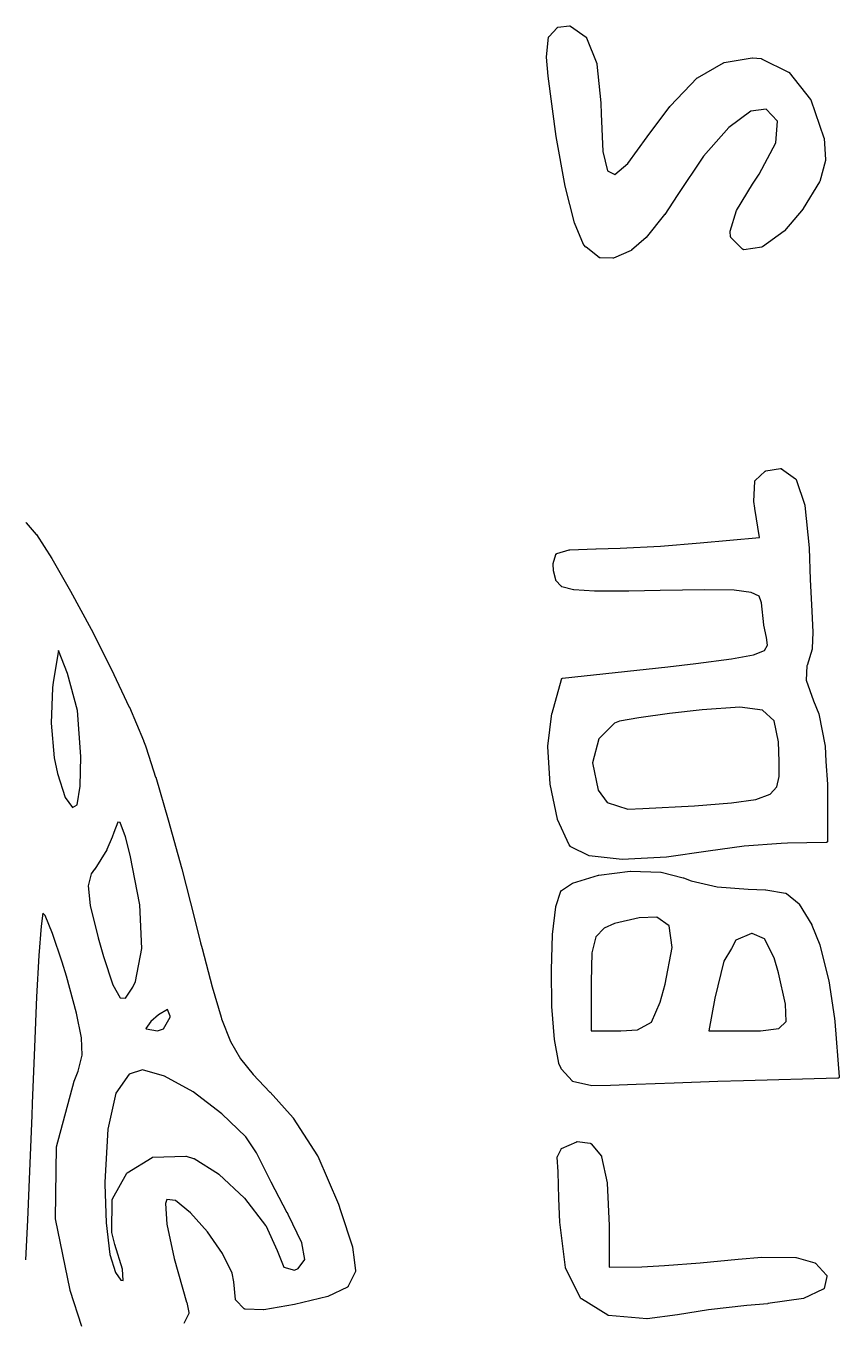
# Model space of a CAD drawing. Extents: x 39 to 154, y -159 to -90.
# Drawn here: x 150.402 to 153.43, y -156.126 to -151.302 of the extents above; entities that cross this region are included whole.
import ezdxf

# ---------------------------------------------------------------- set-up
doc = ezdxf.new("R2010")
doc.units = 0
doc.header["$MEASUREMENT"] = 0
doc.layers.add('BLACK', color=7, linetype='CONTINUOUS')

msp = doc.modelspace()

# ---------------------------------------------------------------- linework, layer by layer
at = {"layer": 'BLACK', "linetype": 'CONTINUOUS'}
for p, q in [((152.341, -151.417), (152.348, -151.344)), ((152.348, -151.344), (152.349, -151.343)), ((152.349, -151.342), (152.35, -151.341)), ((152.349, -151.343), (152.349, -151.342)), ((152.349, -151.342), (152.349, -151.342)), ((152.349, -151.342), (152.349, -151.342)), ((152.349, -151.342), (152.349, -151.342)), ((152.35, -151.341), (152.38, -151.309)), ((152.38, -151.309), (152.38, -151.308)), ((152.38, -151.308), (152.381, -151.308)), ((152.381, -151.308), (152.381, -151.308)), ((152.381, -151.308), (152.381, -151.308)), ((152.381, -151.308), (152.382, -151.308)), ((152.382, -151.308), (152.383, -151.307)), ((152.383, -151.307), (152.426, -151.302)), ((152.383, -151.307), (152.383, -151.307)), ((152.383, -151.307), (152.383, -151.307)), ((152.426, -151.302), (152.426, -151.302)), ((152.426, -151.302), (152.427, -151.302)), ((152.427, -151.302), (152.427, -151.302)), ((152.427, -151.302), (152.428, -151.302)), ((152.428, -151.302), (152.428, -151.302)), ((152.428, -151.302), (152.428, -151.302)), ((152.428, -151.302), (152.429, -151.303)), ((152.429, -151.303), (152.43, -151.303)), ((152.43, -151.303), (152.43, -151.303)), ((152.43, -151.303), (152.43, -151.303)), ((152.43, -151.303), (152.488, -151.344)), ((152.488, -151.344), (152.488, -151.344)), ((152.488, -151.344), (152.488, -151.345)), ((152.488, -151.345), (152.489, -151.345)), ((152.489, -151.345), (152.489, -151.345)), ((152.489, -151.345), (152.489, -151.346)), ((152.489, -151.346), (152.489, -151.346)), ((152.489, -151.346), (152.528, -151.442)), ((152.341, -151.418), (152.341, -151.417)), ((152.347, -151.489), (152.341, -151.418)), ((152.341, -151.418), (152.341, -151.418)), ((152.903, -151.496), (153, -151.439)), ((153, -151.439), (153, -151.439)), ((153, -151.439), (153, -151.439)), ((153, -151.439), (153.001, -151.439)), ((153.001, -151.439), (153.002, -151.438)), ((153.002, -151.438), (153.107, -151.421)), ((153.002, -151.438), (153.002, -151.438)), ((153.002, -151.438), (153.002, -151.438)), ((153.107, -151.421), (153.107, -151.421)), ((153.107, -151.421), (153.108, -151.421)), ((153.108, -151.421), (153.14, -151.424)), ((153.14, -151.424), (153.14, -151.424)), ((153.14, -151.424), (153.14, -151.424)), ((153.14, -151.424), (153.141, -151.424)), ((153.141, -151.424), (153.141, -151.425)), ((153.141, -151.425), (153.141, -151.425)), ((153.141, -151.425), (153.141, -151.425)), ((153.141, -151.425), (153.242, -151.474)), ((152.377, -151.714), (152.347, -151.489)), ((152.347, -151.489), (152.347, -151.489)), ((152.347, -151.489), (152.347, -151.489)), ((152.528, -151.442), (152.528, -151.443)), ((152.528, -151.443), (152.528, -151.444)), ((152.528, -151.444), (152.543, -151.589)), ((153.242, -151.474), (153.242, -151.474)), ((153.242, -151.474), (153.243, -151.474)), ((153.243, -151.474), (153.243, -151.474)), ((153.243, -151.474), (153.244, -151.475)), ((153.244, -151.475), (153.244, -151.475)), ((153.244, -151.475), (153.244, -151.475)), ((153.244, -151.475), (153.324, -151.576)), ((152.801, -151.601), (152.902, -151.496)), ((152.902, -151.496), (152.902, -151.496)), ((152.902, -151.496), (152.903, -151.496)), ((153.324, -151.576), (153.324, -151.577)), ((153.324, -151.577), (153.325, -151.578)), ((153.325, -151.578), (153.373, -151.719)), ((152.543, -151.589), (152.543, -151.589)), ((152.543, -151.589), (152.543, -151.59)), ((152.543, -151.59), (152.544, -151.63)), ((152.544, -151.63), (152.551, -151.77)), ((152.716, -151.715), (152.8, -151.602)), ((152.8, -151.602), (152.801, -151.602)), ((152.801, -151.602), (152.801, -151.601)), ((153.102, -151.62), (153.02, -151.68)), ((153.158, -151.612), (153.102, -151.62)), ((153.201, -151.657), (153.158, -151.612)), ((153.02, -151.68), (152.925, -151.787)), ((153.194, -151.738), (153.201, -151.657)), ((152.41, -151.899), (152.377, -151.714)), ((152.377, -151.714), (152.377, -151.714)), ((152.377, -151.714), (152.377, -151.714)), ((152.643, -151.814), (152.716, -151.715)), ((153.373, -151.719), (153.373, -151.72)), ((153.373, -151.72), (153.374, -151.72)), ((153.374, -151.72), (153.38, -151.801)), ((152.551, -151.77), (152.568, -151.842)), ((153.133, -151.854), (153.194, -151.738)), ((152.595, -151.855), (152.643, -151.814)), ((152.925, -151.787), (152.827, -151.934)), ((153.38, -151.803), (153.358, -151.882)), ((153.38, -151.801), (153.38, -151.801)), ((153.38, -151.801), (153.38, -151.801)), ((153.38, -151.801), (153.38, -151.802)), ((153.38, -151.802), (153.38, -151.803)), ((153.38, -151.803), (153.38, -151.803)), ((153.38, -151.803), (153.38, -151.803)), ((152.568, -151.842), (152.595, -151.855)), ((153.108, -151.891), (153.133, -151.854)), ((152.445, -152.036), (152.41, -151.899)), ((152.41, -151.899), (152.41, -151.899)), ((152.41, -151.899), (152.41, -151.899)), ((153.048, -151.989), (153.108, -151.892)), ((153.108, -151.892), (153.108, -151.891)), ((153.108, -151.892), (153.108, -151.892)), ((153.357, -151.883), (153.296, -151.982)), ((153.358, -151.882), (153.357, -151.883)), ((153.357, -151.883), (153.357, -151.883)), ((152.827, -151.934), (152.781, -152.004)), ((152.78, -152.005), (152.712, -152.09)), ((152.781, -152.004), (152.78, -152.005)), ((152.78, -152.005), (152.78, -152.005)), ((153.024, -152.066), (153.048, -151.99)), ((153.048, -151.99), (153.048, -151.989)), ((153.048, -151.99), (153.048, -151.99)), ((153.296, -151.983), (153.227, -152.065)), ((153.296, -151.982), (153.296, -151.983)), ((153.296, -151.983), (153.296, -151.983)), ((152.479, -152.116), (152.445, -152.036)), ((152.445, -152.036), (152.445, -152.036)), ((152.445, -152.036), (152.445, -152.036)), ((153.024, -152.067), (153.024, -152.066)), ((153.024, -152.066), (153.024, -152.066)), ((153.024, -152.066), (153.024, -152.066)), ((153.024, -152.068), (153.024, -152.067)), ((153.024, -152.067), (153.024, -152.067)), ((153.026, -152.088), (153.024, -152.068)), ((153.024, -152.068), (153.024, -152.068)), ((153.226, -152.066), (153.145, -152.125)), ((153.227, -152.065), (153.226, -152.066)), ((153.226, -152.066), (153.226, -152.066)), ((152.48, -152.116), (152.479, -152.116)), ((152.48, -152.117), (152.48, -152.116)), ((152.712, -152.09), (152.657, -152.137)), ((152.712, -152.09), (152.712, -152.09)), ((152.712, -152.09), (152.712, -152.09)), ((153.027, -152.089), (153.026, -152.088)), ((153.027, -152.09), (153.027, -152.089)), ((153.027, -152.089), (153.027, -152.089)), ((153.028, -152.091), (153.027, -152.09)), ((153.027, -152.09), (153.027, -152.09)), ((153.027, -152.09), (153.027, -152.09)), ((153.071, -152.134), (153.028, -152.091)), ((152.487, -152.126), (152.48, -152.117)), ((152.488, -152.126), (152.487, -152.126)), ((152.537, -152.165), (152.488, -152.126)), ((152.488, -152.126), (152.488, -152.126)), ((152.656, -152.138), (152.59, -152.167)), ((152.657, -152.138), (152.656, -152.138)), ((152.657, -152.137), (152.657, -152.138)), ((153.072, -152.134), (153.071, -152.134)), ((153.072, -152.135), (153.072, -152.134)), ((153.073, -152.135), (153.072, -152.135)), ((153.072, -152.135), (153.072, -152.135)), ((153.074, -152.135), (153.073, -152.135)), ((153.073, -152.135), (153.073, -152.135)), ((153.074, -152.136), (153.074, -152.135)), ((153.075, -152.136), (153.074, -152.136)), ((153.074, -152.136), (153.074, -152.136)), ((153.143, -152.126), (153.075, -152.136)), ((153.075, -152.136), (153.075, -152.136)), ((153.144, -152.125), (153.143, -152.125)), ((153.143, -152.125), (153.143, -152.126)), ((153.145, -152.125), (153.144, -152.125)), ((153.144, -152.125), (153.144, -152.125)), ((153.145, -152.125), (153.145, -152.125)), ((153.145, -152.125), (153.145, -152.125)), ((152.537, -152.166), (152.537, -152.165)), ((152.538, -152.166), (152.537, -152.166)), ((152.539, -152.166), (152.538, -152.166)), ((152.538, -152.166), (152.538, -152.166)), ((152.538, -152.166), (152.538, -152.166)), ((152.54, -152.166), (152.539, -152.166)), ((152.588, -152.167), (152.54, -152.166)), ((152.589, -152.167), (152.588, -152.167)), ((152.588, -152.167), (152.588, -152.167)), ((152.59, -152.167), (152.589, -152.167)), ((152.589, -152.167), (152.589, -152.167)), ((152.59, -152.167), (152.59, -152.167)), ((152.59, -152.167), (152.59, -152.167)), ((153.117, -152.995), (153.155, -152.96)), ((153.155, -152.96), (153.155, -152.96)), ((153.155, -152.96), (153.156, -152.96)), ((153.156, -152.96), (153.156, -152.959)), ((153.156, -152.959), (153.157, -152.959)), ((153.156, -152.96), (153.156, -152.96)), ((153.157, -152.959), (153.212, -152.951)), ((153.157, -152.959), (153.157, -152.959)), ((153.212, -152.951), (153.212, -152.951)), ((153.212, -152.951), (153.213, -152.951)), ((153.213, -152.951), (153.214, -152.951)), ((153.213, -152.951), (153.213, -152.951)), ((153.214, -152.951), (153.214, -152.951)), ((153.214, -152.951), (153.214, -152.951)), ((153.214, -152.951), (153.215, -152.951)), ((153.215, -152.951), (153.216, -152.952)), ((153.216, -152.952), (153.216, -152.952)), ((153.216, -152.952), (153.216, -152.952)), ((153.216, -152.952), (153.268, -152.989)), ((153.112, -153.072), (153.116, -152.999)), ((153.116, -152.997), (153.117, -152.996)), ((153.116, -152.998), (153.116, -152.997)), ((153.116, -152.997), (153.116, -152.997)), ((153.116, -152.997), (153.116, -152.997)), ((153.116, -152.999), (153.116, -152.998)), ((153.116, -152.998), (153.116, -152.998)), ((153.116, -152.998), (153.116, -152.998)), ((153.117, -152.996), (153.117, -152.995)), ((153.117, -152.995), (153.117, -152.995)), ((153.117, -152.995), (153.117, -152.995)), ((153.268, -152.989), (153.269, -152.99)), ((153.269, -152.99), (153.269, -152.99)), ((153.269, -152.99), (153.269, -152.99)), ((153.269, -152.99), (153.269, -152.991)), ((153.269, -152.991), (153.27, -152.991)), ((153.27, -152.991), (153.27, -152.992)), ((153.27, -152.992), (153.303, -153.087)), ((153.112, -153.073), (153.112, -153.072)), ((153.116, -153.099), (153.112, -153.073)), ((153.112, -153.073), (153.112, -153.073)), ((153.116, -153.1), (153.116, -153.099)), ((153.116, -153.099), (153.116, -153.099)), ((153.134, -153.208), (153.116, -153.1)), ((153.303, -153.087), (153.303, -153.088)), ((153.303, -153.088), (153.303, -153.089)), ((153.303, -153.089), (153.318, -153.246)), ((150.402, -153.152), (150.403, -153.152)), ((150.403, -153.152), (150.403, -153.152)), ((150.403, -153.152), (150.403, -153.153)), ((150.403, -153.153), (150.404, -153.153)), ((150.404, -153.153), (150.441, -153.196)), ((150.441, -153.196), (150.441, -153.197)), ((150.441, -153.197), (150.442, -153.197)), ((150.442, -153.197), (150.499, -153.286)), ((152.913, -153.228), (153.134, -153.208)), ((152.365, -153.304), (152.376, -153.271)), ((152.376, -153.27), (152.377, -153.269)), ((152.376, -153.271), (152.376, -153.27)), ((152.377, -153.269), (152.378, -153.268)), ((152.377, -153.269), (152.377, -153.269)), ((152.377, -153.269), (152.377, -153.269)), ((152.377, -153.269), (152.377, -153.269)), ((152.378, -153.268), (152.378, -153.268)), ((152.378, -153.268), (152.378, -153.268)), ((152.378, -153.268), (152.379, -153.268)), ((152.379, -153.267), (152.425, -153.253)), ((152.379, -153.268), (152.379, -153.267)), ((152.425, -153.253), (152.426, -153.253)), ((152.426, -153.253), (152.427, -153.253)), ((152.427, -153.253), (152.524, -153.25)), ((152.524, -153.25), (152.525, -153.25)), ((152.525, -153.25), (152.615, -153.248)), ((152.525, -153.25), (152.525, -153.25)), ((152.615, -153.248), (152.765, -153.24)), ((152.765, -153.24), (152.913, -153.228)), ((153.318, -153.246), (153.318, -153.246)), ((153.318, -153.246), (153.318, -153.247)), ((153.318, -153.247), (153.322, -153.364)), ((150.499, -153.286), (150.499, -153.286)), ((150.499, -153.286), (150.499, -153.286)), ((150.499, -153.286), (150.569, -153.407)), ((152.365, -153.305), (152.365, -153.304)), ((152.365, -153.304), (152.365, -153.304)), ((152.365, -153.304), (152.365, -153.304)), ((152.365, -153.306), (152.365, -153.305)), ((152.367, -153.332), (152.365, -153.306)), ((152.365, -153.306), (152.365, -153.306)), ((152.365, -153.306), (152.365, -153.306)), ((152.375, -153.365), (152.367, -153.332)), ((152.367, -153.332), (152.367, -153.332)), ((152.367, -153.332), (152.367, -153.332)), ((152.375, -153.366), (152.375, -153.365)), ((152.375, -153.367), (152.375, -153.366)), ((152.375, -153.366), (152.375, -153.366)), ((152.376, -153.367), (152.375, -153.367)), ((152.376, -153.368), (152.376, -153.367)), ((152.376, -153.367), (152.376, -153.367)), ((152.395, -153.389), (152.376, -153.368)), ((153.322, -153.364), (153.322, -153.364)), ((153.322, -153.364), (153.328, -153.482)), ((150.569, -153.407), (150.569, -153.407)), ((150.569, -153.407), (150.569, -153.408)), ((150.569, -153.408), (150.645, -153.549)), ((152.396, -153.389), (152.395, -153.389)), ((152.396, -153.39), (152.396, -153.389)), ((152.397, -153.39), (152.396, -153.39)), ((152.396, -153.39), (152.396, -153.39)), ((152.398, -153.391), (152.397, -153.39)), ((152.397, -153.39), (152.397, -153.39)), ((152.441, -153.403), (152.398, -153.391)), ((152.442, -153.403), (152.441, -153.403)), ((152.441, -153.403), (152.441, -153.403)), ((152.52, -153.407), (152.442, -153.403)), ((152.521, -153.408), (152.52, -153.407)), ((152.52, -153.407), (152.52, -153.407)), ((152.647, -153.407), (152.521, -153.408)), ((152.764, -153.405), (152.647, -153.407)), ((152.647, -153.407), (152.647, -153.407)), ((152.647, -153.407), (152.647, -153.407)), ((152.93, -153.403), (152.764, -153.405)), ((152.764, -153.405), (152.764, -153.405)), ((153.04, -153.404), (152.93, -153.403)), ((153.103, -153.412), (153.04, -153.404)), ((153.132, -153.426), (153.103, -153.412)), ((153.14, -153.447), (153.132, -153.426)), ((153.141, -153.451), (153.14, -153.447)), ((153.15, -153.533), (153.141, -153.451)), ((153.141, -153.451), (153.141, -153.451)), ((153.141, -153.451), (153.141, -153.451)), ((153.328, -153.482), (153.332, -153.56)), ((150.645, -153.549), (150.645, -153.549)), ((150.645, -153.549), (150.645, -153.549)), ((150.645, -153.549), (150.72, -153.697)), ((153.15, -153.534), (153.15, -153.533)), ((153.16, -153.58), (153.15, -153.534)), ((153.15, -153.534), (153.15, -153.534)), ((153.332, -153.56), (153.33, -153.621)), ((153.332, -153.56), (153.332, -153.56)), ((153.332, -153.56), (153.332, -153.56)), ((153.152, -153.628), (153.164, -153.609)), ((153.164, -153.609), (153.16, -153.58)), ((150.524, -153.629), (150.504, -153.747)), ((150.557, -153.714), (150.524, -153.629)), ((152.897, -153.677), (153.03, -153.66)), ((153.03, -153.66), (153.111, -153.645)), ((153.111, -153.645), (153.152, -153.628)), ((153.33, -153.623), (153.311, -153.684)), ((153.33, -153.621), (153.33, -153.622)), ((153.33, -153.622), (153.33, -153.623)), ((150.72, -153.697), (150.72, -153.697)), ((150.72, -153.697), (150.72, -153.697)), ((150.72, -153.697), (150.787, -153.84)), ((152.4, -153.732), (152.792, -153.689)), ((152.792, -153.689), (152.897, -153.677)), ((153.31, -153.686), (153.308, -153.739)), ((153.311, -153.685), (153.31, -153.686)), ((153.311, -153.684), (153.311, -153.684)), ((153.311, -153.684), (153.311, -153.685)), ((150.504, -153.747), (150.501, -153.768)), ((150.595, -153.852), (150.557, -153.714)), ((152.362, -153.862), (152.396, -153.736)), ((152.396, -153.735), (152.396, -153.734)), ((152.396, -153.734), (152.397, -153.734)), ((152.396, -153.736), (152.396, -153.735)), ((152.396, -153.735), (152.396, -153.735)), ((152.396, -153.736), (152.396, -153.736)), ((152.397, -153.734), (152.398, -153.733)), ((152.397, -153.734), (152.397, -153.734)), ((152.397, -153.734), (152.397, -153.734)), ((152.398, -153.733), (152.398, -153.733)), ((152.398, -153.733), (152.398, -153.733)), ((152.398, -153.733), (152.399, -153.733)), ((152.399, -153.733), (152.399, -153.732)), ((152.399, -153.732), (152.4, -153.732)), ((152.4, -153.732), (152.4, -153.732)), ((153.308, -153.739), (153.335, -153.816)), ((150.501, -153.768), (150.496, -153.899)), ((150.607, -154.023), (150.595, -153.852)), ((150.787, -153.84), (150.787, -153.84)), ((150.787, -153.84), (150.788, -153.84)), ((150.788, -153.84), (150.84, -153.964)), ((152.92, -153.849), (152.799, -153.863)), ((153.06, -153.84), (152.92, -153.849)), ((153.145, -153.851), (153.06, -153.84)), ((153.188, -153.891), (153.145, -153.851)), ((153.335, -153.816), (153.354, -153.864)), ((150.496, -153.899), (150.508, -154.028)), ((152.346, -153.985), (152.361, -153.863)), ((152.361, -153.863), (152.362, -153.863)), ((152.362, -153.863), (152.362, -153.862)), ((152.594, -153.899), (152.535, -153.957)), ((152.613, -153.892), (152.594, -153.899)), ((152.685, -153.879), (152.613, -153.892)), ((152.799, -153.863), (152.685, -153.879)), ((153.205, -153.969), (153.188, -153.891)), ((153.354, -153.864), (153.354, -153.864)), ((153.354, -153.864), (153.354, -153.865)), ((153.354, -153.865), (153.378, -153.985)), ((150.84, -153.964), (150.84, -153.964)), ((150.84, -153.964), (150.84, -153.965)), ((150.84, -153.965), (150.848, -153.984)), ((150.848, -153.984), (150.848, -153.984)), ((150.848, -153.984), (150.848, -153.984)), ((150.848, -153.984), (150.86, -154.022)), ((152.346, -153.986), (152.346, -153.985)), ((152.346, -153.985), (152.346, -153.985)), ((152.354, -154.126), (152.346, -153.986)), ((152.535, -153.957), (152.512, -154.047)), ((153.207, -154.042), (153.205, -153.969)), ((153.378, -153.985), (153.378, -153.985)), ((153.378, -153.985), (153.378, -153.985)), ((153.378, -153.985), (153.381, -154.042)), ((150.508, -154.028), (150.52, -154.087)), ((150.605, -154.134), (150.607, -154.023)), ((150.86, -154.022), (150.885, -154.1)), ((153.207, -154.098), (153.207, -154.042)), ((153.381, -154.042), (153.387, -154.127)), ((150.52, -154.087), (150.549, -154.176)), ((152.512, -154.047), (152.533, -154.149)), ((150.593, -154.204), (150.605, -154.134)), ((150.885, -154.1), (150.885, -154.1)), ((150.885, -154.1), (150.886, -154.1)), ((150.886, -154.1), (150.932, -154.259)), ((152.382, -154.257), (152.354, -154.126)), ((152.354, -154.126), (152.354, -154.126)), ((152.354, -154.126), (152.354, -154.126)), ((153.173, -154.164), (153.198, -154.137)), ((153.198, -154.137), (153.207, -154.098)), ((153.387, -154.127), (153.387, -154.127)), ((153.387, -154.127), (153.387, -154.127)), ((153.387, -154.127), (153.387, -154.339)), ((150.549, -154.176), (150.576, -154.213)), ((152.533, -154.149), (152.566, -154.195)), ((153.029, -154.196), (153.12, -154.183)), ((153.12, -154.183), (153.173, -154.164)), ((150.576, -154.213), (150.593, -154.204)), ((152.566, -154.195), (152.644, -154.22)), ((152.644, -154.22), (152.699, -154.217)), ((152.699, -154.217), (152.892, -154.207)), ((152.699, -154.217), (152.699, -154.217)), ((152.892, -154.207), (153.029, -154.196)), ((150.745, -154.268), (150.73, -154.307)), ((150.754, -154.269), (150.745, -154.268)), ((150.773, -154.323), (150.754, -154.269)), ((150.932, -154.259), (150.932, -154.259)), ((150.932, -154.259), (150.932, -154.259)), ((150.932, -154.259), (150.983, -154.442)), ((152.382, -154.258), (152.382, -154.257)), ((152.425, -154.352), (152.382, -154.258)), ((152.382, -154.258), (152.382, -154.258)), ((150.723, -154.324), (150.704, -154.37)), ((150.73, -154.307), (150.723, -154.324)), ((150.73, -154.307), (150.73, -154.307)), ((150.73, -154.307), (150.73, -154.307)), ((150.791, -154.391), (150.773, -154.323)), ((150.704, -154.371), (150.659, -154.443)), ((150.704, -154.37), (150.704, -154.37)), ((150.704, -154.37), (150.704, -154.371)), ((152.425, -154.353), (152.425, -154.352)), ((152.43, -154.359), (152.425, -154.353)), ((152.425, -154.353), (152.425, -154.353)), ((152.431, -154.36), (152.43, -154.359)), ((152.43, -154.359), (152.43, -154.359)), ((152.43, -154.359), (152.43, -154.359)), ((152.43, -154.359), (152.43, -154.359)), ((152.499, -154.394), (152.431, -154.36)), ((152.431, -154.36), (152.431, -154.36)), ((152.431, -154.36), (152.431, -154.36)), ((152.943, -154.376), (152.788, -154.398)), ((153.077, -154.358), (152.943, -154.376)), ((153.214, -154.347), (153.077, -154.358)), ((153.238, -154.346), (153.214, -154.347)), ((153.382, -154.344), (153.238, -154.346)), ((153.238, -154.346), (153.238, -154.346)), ((153.383, -154.344), (153.382, -154.344)), ((153.384, -154.344), (153.383, -154.344)), ((153.383, -154.344), (153.383, -154.344)), ((153.383, -154.344), (153.383, -154.344)), ((153.385, -154.343), (153.384, -154.343)), ((153.384, -154.343), (153.384, -154.344)), ((153.386, -154.342), (153.385, -154.343)), ((153.385, -154.343), (153.385, -154.343)), ((153.385, -154.343), (153.385, -154.343)), ((153.387, -154.341), (153.386, -154.342)), ((153.386, -154.342), (153.386, -154.342)), ((153.386, -154.342), (153.386, -154.342)), ((153.387, -154.339), (153.387, -154.339)), ((153.387, -154.339), (153.387, -154.34)), ((153.387, -154.34), (153.387, -154.34)), ((153.387, -154.34), (153.387, -154.341)), ((153.387, -154.341), (153.387, -154.341)), ((153.387, -154.341), (153.387, -154.341)), ((150.827, -154.576), (150.791, -154.391)), ((152.5, -154.394), (152.499, -154.394)), ((152.499, -154.394), (152.499, -154.394)), ((152.499, -154.394), (152.499, -154.394)), ((152.499, -154.394), (152.499, -154.394)), ((152.622, -154.407), (152.5, -154.394)), ((152.5, -154.394), (152.5, -154.394)), ((152.5, -154.394), (152.5, -154.394)), ((152.787, -154.398), (152.622, -154.407)), ((152.622, -154.407), (152.622, -154.407)), ((152.622, -154.407), (152.622, -154.407)), ((152.788, -154.398), (152.787, -154.398)), ((152.788, -154.398), (152.788, -154.398)), ((150.646, -154.46), (150.634, -154.505)), ((150.658, -154.443), (150.646, -154.46)), ((150.659, -154.443), (150.658, -154.443)), ((150.658, -154.443), (150.658, -154.443)), ((150.983, -154.442), (150.983, -154.442)), ((150.983, -154.442), (150.983, -154.442)), ((150.983, -154.442), (151.032, -154.632)), ((152.438, -154.495), (152.534, -154.466)), ((152.534, -154.466), (152.534, -154.466)), ((152.534, -154.466), (152.535, -154.466)), ((152.535, -154.466), (152.652, -154.451)), ((152.652, -154.451), (152.653, -154.452)), ((152.653, -154.452), (152.653, -154.451)), ((152.653, -154.451), (152.766, -154.454)), ((152.766, -154.454), (152.767, -154.454)), ((152.767, -154.454), (152.768, -154.454)), ((152.768, -154.454), (152.85, -154.475)), ((152.85, -154.475), (152.85, -154.475)), ((152.85, -154.475), (152.851, -154.475)), ((152.851, -154.475), (152.879, -154.487)), ((150.634, -154.505), (150.642, -154.579)), ((152.375, -154.582), (152.394, -154.525)), ((152.394, -154.525), (152.394, -154.524)), ((152.394, -154.524), (152.395, -154.524)), ((152.394, -154.525), (152.394, -154.525)), ((152.395, -154.524), (152.395, -154.523)), ((152.395, -154.523), (152.396, -154.523)), ((152.395, -154.524), (152.395, -154.524)), ((152.396, -154.523), (152.437, -154.495)), ((152.437, -154.495), (152.437, -154.495)), ((152.437, -154.495), (152.438, -154.495)), ((152.879, -154.487), (152.976, -154.509)), ((152.976, -154.509), (153.091, -154.518)), ((153.091, -154.518), (153.156, -154.52)), ((153.156, -154.52), (153.156, -154.52)), ((153.156, -154.52), (153.157, -154.52)), ((153.157, -154.52), (153.231, -154.533)), ((150.834, -154.739), (150.827, -154.576)), ((153.231, -154.533), (153.232, -154.533)), ((153.232, -154.533), (153.232, -154.533)), ((153.232, -154.533), (153.233, -154.534)), ((153.233, -154.534), (153.233, -154.534)), ((153.233, -154.534), (153.233, -154.534)), ((153.233, -154.534), (153.234, -154.534)), ((153.234, -154.534), (153.281, -154.572)), ((153.281, -154.572), (153.281, -154.572)), ((153.281, -154.572), (153.281, -154.572)), ((153.281, -154.572), (153.281, -154.573)), ((153.281, -154.573), (153.282, -154.573)), ((153.282, -154.573), (153.282, -154.573)), ((153.282, -154.573), (153.282, -154.574)), ((153.282, -154.574), (153.328, -154.651)), ((150.465, -154.607), (150.459, -154.656)), ((150.474, -154.616), (150.465, -154.607)), ((150.502, -154.683), (150.474, -154.616)), ((150.642, -154.579), (150.672, -154.699)), ((152.363, -154.687), (152.375, -154.583)), ((152.375, -154.583), (152.375, -154.582)), ((152.375, -154.583), (152.375, -154.583)), ((152.686, -154.624), (152.594, -154.646)), ((152.752, -154.622), (152.686, -154.624)), ((152.798, -154.654), (152.752, -154.622)), ((150.459, -154.656), (150.451, -154.765)), ((151.032, -154.632), (151.032, -154.632)), ((151.032, -154.632), (151.032, -154.632)), ((151.032, -154.632), (151.053, -154.717)), ((152.556, -154.663), (152.524, -154.695)), ((152.594, -154.646), (152.556, -154.663)), ((152.809, -154.735), (152.798, -154.654)), ((153.328, -154.651), (153.328, -154.651)), ((153.328, -154.651), (153.328, -154.652)), ((153.328, -154.652), (153.358, -154.725)), ((150.538, -154.79), (150.502, -154.683)), ((150.672, -154.699), (150.691, -154.768)), ((151.053, -154.717), (151.059, -154.738)), ((152.359, -154.818), (152.363, -154.688)), ((152.363, -154.688), (152.363, -154.687)), ((152.363, -154.688), (152.363, -154.688)), ((152.524, -154.695), (152.51, -154.755)), ((153.046, -154.708), (153.029, -154.738)), ((153.104, -154.683), (153.046, -154.708)), ((153.107, -154.683), (153.104, -154.683)), ((153.152, -154.703), (153.107, -154.683)), ((153.188, -154.773), (153.152, -154.703)), ((150.451, -154.765), (150.442, -154.919)), ((150.691, -154.768), (150.726, -154.874)), ((150.811, -154.862), (150.834, -154.739)), ((151.059, -154.738), (151.096, -154.882)), ((152.51, -154.755), (152.507, -154.863)), ((152.783, -154.872), (152.809, -154.735)), ((153.029, -154.738), (153.001, -154.786)), ((153.029, -154.738), (153.029, -154.738)), ((153.358, -154.725), (153.358, -154.726)), ((153.358, -154.726), (153.358, -154.726)), ((153.358, -154.726), (153.392, -154.859)), ((150.553, -154.842), (150.538, -154.79)), ((152.361, -154.955), (152.359, -154.818)), ((152.359, -154.818), (152.359, -154.818)), ((152.359, -154.818), (152.359, -154.818)), ((153.001, -154.786), (152.967, -154.924)), ((153.204, -154.829), (153.188, -154.773)), ((150.591, -154.979), (150.553, -154.842)), ((150.801, -154.883), (150.811, -154.862)), ((152.507, -154.863), (152.507, -155.045)), ((153.231, -154.946), (153.204, -154.829)), ((153.392, -154.859), (153.392, -154.859)), ((153.392, -154.859), (153.392, -154.859)), ((153.392, -154.859), (153.413, -154.999)), ((150.726, -154.874), (150.753, -154.922)), ((150.773, -154.923), (150.801, -154.883)), ((151.096, -154.882), (151.129, -154.994)), ((152.764, -154.938), (152.783, -154.872)), ((150.442, -154.919), (150.434, -155.106)), ((150.442, -154.919), (150.442, -154.919)), ((150.753, -154.922), (150.773, -154.923)), ((152.37, -155.078), (152.361, -154.955)), ((152.361, -154.955), (152.361, -154.955)), ((152.361, -154.955), (152.361, -154.955)), ((152.731, -155.013), (152.764, -154.938)), ((152.967, -154.924), (152.945, -155.045)), ((153.233, -155.01), (153.231, -154.946)), ((150.61, -155.071), (150.591, -154.979)), ((150.868, -155.011), (150.849, -155.037)), ((150.896, -154.986), (150.868, -155.011)), ((150.93, -154.966), (150.896, -154.986)), ((150.915, -155.038), (150.939, -154.994)), ((150.939, -154.991), (150.93, -154.966)), ((150.939, -154.994), (150.939, -154.991)), ((151.129, -154.994), (151.131, -155)), ((151.131, -155), (151.164, -155.085)), ((153.206, -155.037), (153.233, -155.01)), ((153.413, -154.999), (153.413, -154.999)), ((153.413, -154.999), (153.413, -154.999)), ((153.413, -154.999), (153.414, -155.011)), ((153.414, -155.011), (153.43, -155.217)), ((150.849, -155.037), (150.85, -155.038)), ((150.85, -155.038), (150.893, -155.045)), ((150.893, -155.045), (150.915, -155.038)), ((152.507, -155.045), (152.617, -155.045)), ((152.617, -155.045), (152.68, -155.041)), ((152.68, -155.041), (152.731, -155.013)), ((152.945, -155.045), (153.093, -155.045)), ((153.093, -155.045), (153.137, -155.045)), ((153.137, -155.045), (153.206, -155.037)), ((150.434, -155.106), (150.426, -155.316)), ((150.434, -155.106), (150.434, -155.106)), ((150.612, -155.136), (150.61, -155.071)), ((151.164, -155.085), (151.201, -155.149)), ((152.387, -155.166), (152.37, -155.078)), ((152.37, -155.078), (152.37, -155.078)), ((152.37, -155.078), (152.37, -155.078)), ((150.597, -155.195), (150.612, -155.136)), ((151.201, -155.149), (151.248, -155.208)), ((150.582, -155.233), (150.597, -155.195)), ((150.837, -155.191), (150.787, -155.207)), ((150.919, -155.214), (150.837, -155.191)), ((152.387, -155.167), (152.387, -155.166)), ((152.387, -155.166), (152.387, -155.166)), ((152.395, -155.186), (152.387, -155.167)), ((152.395, -155.187), (152.395, -155.186)), ((152.395, -155.186), (152.395, -155.186)), ((152.395, -155.186), (152.395, -155.186)), ((152.396, -155.188), (152.395, -155.187)), ((152.436, -155.232), (152.396, -155.188)), ((152.396, -155.188), (152.396, -155.188)), ((152.396, -155.188), (152.396, -155.188)), ((150.516, -155.477), (150.582, -155.233)), ((150.582, -155.233), (150.582, -155.233)), ((150.582, -155.233), (150.582, -155.233)), ((150.787, -155.207), (150.737, -155.278)), ((151.025, -155.273), (150.919, -155.214)), ((151.248, -155.208), (151.311, -155.274)), ((152.437, -155.233), (152.436, -155.232)), ((152.436, -155.232), (152.436, -155.232)), ((152.438, -155.233), (152.437, -155.233)), ((152.437, -155.233), (152.437, -155.233)), ((152.437, -155.233), (152.437, -155.233)), ((152.438, -155.234), (152.438, -155.233)), ((152.509, -155.25), (152.438, -155.234)), ((152.51, -155.25), (152.509, -155.25)), ((152.509, -155.25), (152.509, -155.25)), ((152.579, -155.249), (152.51, -155.25)), ((152.675, -155.245), (152.579, -155.249)), ((152.579, -155.249), (152.579, -155.249)), ((152.579, -155.249), (152.579, -155.249)), ((152.816, -155.24), (152.675, -155.245)), ((152.675, -155.245), (152.675, -155.245)), ((152.979, -155.234), (152.816, -155.24)), ((152.816, -155.24), (152.816, -155.24)), ((153.074, -155.232), (152.979, -155.234)), ((152.979, -155.234), (152.979, -155.234)), ((153.425, -155.222), (153.074, -155.232)), ((153.074, -155.232), (153.074, -155.232)), ((153.426, -155.222), (153.425, -155.222)), ((153.427, -155.222), (153.426, -155.222)), ((153.426, -155.222), (153.426, -155.222)), ((153.428, -155.221), (153.427, -155.221)), ((153.427, -155.221), (153.427, -155.222)), ((153.427, -155.222), (153.427, -155.222)), ((153.429, -155.22), (153.428, -155.221)), ((153.428, -155.221), (153.428, -155.221)), ((153.428, -155.221), (153.428, -155.221)), ((153.43, -155.219), (153.429, -155.219)), ((153.429, -155.219), (153.429, -155.22)), ((153.429, -155.22), (153.429, -155.22)), ((153.429, -155.22), (153.429, -155.22)), ((153.43, -155.217), (153.43, -155.217)), ((153.43, -155.217), (153.43, -155.218)), ((153.43, -155.218), (153.43, -155.218)), ((153.43, -155.218), (153.43, -155.218)), ((153.43, -155.218), (153.43, -155.219)), ((150.737, -155.278), (150.707, -155.412)), ((151.132, -155.354), (151.025, -155.273)), ((151.311, -155.274), (151.311, -155.274)), ((151.311, -155.274), (151.312, -155.274)), ((151.312, -155.274), (151.397, -155.369)), ((150.426, -155.316), (150.424, -155.361)), ((150.426, -155.316), (150.426, -155.316)), ((150.424, -155.361), (150.416, -155.568)), ((150.424, -155.361), (150.424, -155.361)), ((150.424, -155.361), (150.424, -155.361)), ((151.221, -155.44), (151.132, -155.354)), ((151.397, -155.369), (151.397, -155.37)), ((151.397, -155.37), (151.397, -155.37)), ((151.397, -155.37), (151.488, -155.511)), ((150.707, -155.412), (150.696, -155.609)), ((151.261, -155.5), (151.221, -155.44)), ((150.513, -155.744), (150.516, -155.478)), ((150.516, -155.478), (150.516, -155.477)), ((150.516, -155.478), (150.516, -155.478)), ((152.382, -155.514), (152.395, -155.486)), ((152.395, -155.486), (152.395, -155.485)), ((152.395, -155.485), (152.396, -155.485)), ((152.395, -155.486), (152.395, -155.486)), ((152.395, -155.486), (152.395, -155.486)), ((152.396, -155.485), (152.396, -155.484)), ((152.396, -155.484), (152.396, -155.484)), ((152.396, -155.484), (152.397, -155.484)), ((152.396, -155.485), (152.396, -155.485)), ((152.397, -155.483), (152.453, -155.459)), ((152.397, -155.484), (152.397, -155.483)), ((152.397, -155.484), (152.397, -155.484)), ((152.453, -155.459), (152.453, -155.458)), ((152.453, -155.458), (152.454, -155.458)), ((152.454, -155.458), (152.454, -155.458)), ((152.454, -155.458), (152.454, -155.458)), ((152.454, -155.458), (152.455, -155.458)), ((152.455, -155.458), (152.455, -155.458)), ((152.455, -155.458), (152.503, -155.464)), ((152.503, -155.464), (152.504, -155.464)), ((152.504, -155.464), (152.504, -155.464)), ((152.504, -155.464), (152.504, -155.464)), ((152.504, -155.464), (152.505, -155.464)), ((152.505, -155.464), (152.505, -155.465)), ((152.505, -155.465), (152.505, -155.465)), ((152.505, -155.465), (152.506, -155.465)), ((152.506, -155.465), (152.506, -155.465)), ((152.506, -155.465), (152.507, -155.466)), ((152.507, -155.466), (152.507, -155.466)), ((152.507, -155.466), (152.545, -155.512)), ((150.78, -155.574), (150.873, -155.517)), ((150.873, -155.517), (150.874, -155.516)), ((150.873, -155.517), (150.873, -155.517)), ((150.873, -155.517), (150.873, -155.517)), ((150.874, -155.516), (150.874, -155.516)), ((150.874, -155.516), (150.875, -155.516)), ((150.875, -155.516), (150.998, -155.512)), ((150.875, -155.516), (150.875, -155.516)), ((150.998, -155.512), (150.998, -155.512)), ((150.998, -155.512), (150.999, -155.512)), ((150.999, -155.512), (151.027, -155.521)), ((151.027, -155.521), (151.028, -155.521)), ((151.028, -155.521), (151.029, -155.521)), ((151.029, -155.521), (151.12, -155.578)), ((151.316, -155.609), (151.261, -155.5)), ((151.488, -155.511), (151.488, -155.512)), ((151.488, -155.512), (151.489, -155.512)), ((151.489, -155.512), (151.566, -155.691)), ((152.381, -155.516), (152.381, -155.515)), ((152.381, -155.515), (152.382, -155.515)), ((152.384, -155.571), (152.381, -155.516)), ((152.381, -155.516), (152.381, -155.516)), ((152.382, -155.515), (152.382, -155.514)), ((152.382, -155.514), (152.382, -155.514)), ((152.382, -155.514), (152.382, -155.514)), ((152.545, -155.512), (152.545, -155.513)), ((152.545, -155.513), (152.545, -155.513)), ((152.545, -155.513), (152.546, -155.513)), ((152.546, -155.513), (152.546, -155.514)), ((152.546, -155.514), (152.546, -155.514)), ((152.546, -155.514), (152.546, -155.515)), ((152.546, -155.515), (152.567, -155.612)), ((150.416, -155.568), (150.409, -155.751)), ((150.416, -155.568), (150.416, -155.568)), ((150.416, -155.568), (150.416, -155.568)), ((150.725, -155.671), (150.778, -155.575)), ((150.778, -155.575), (150.779, -155.574)), ((150.778, -155.575), (150.778, -155.575)), ((150.778, -155.575), (150.778, -155.575)), ((150.779, -155.574), (150.779, -155.574)), ((150.779, -155.574), (150.779, -155.574)), ((150.779, -155.574), (150.78, -155.574)), ((151.12, -155.578), (151.12, -155.579)), ((151.12, -155.579), (151.121, -155.579)), ((151.121, -155.579), (151.216, -155.669)), ((152.387, -155.67), (152.384, -155.571)), ((150.696, -155.609), (150.696, -155.616)), ((150.696, -155.616), (150.701, -155.761)), ((151.375, -155.723), (151.316, -155.609)), ((151.316, -155.609), (151.316, -155.609)), ((151.316, -155.609), (151.316, -155.609)), ((152.567, -155.612), (152.567, -155.613)), ((152.567, -155.613), (152.567, -155.613)), ((152.567, -155.613), (152.574, -155.77)), ((150.722, -155.796), (150.724, -155.674)), ((150.724, -155.674), (150.725, -155.673)), ((150.725, -155.672), (150.725, -155.671)), ((150.725, -155.673), (150.725, -155.672)), ((150.725, -155.672), (150.725, -155.672)), ((150.725, -155.672), (150.725, -155.672)), ((150.725, -155.673), (150.725, -155.673)), ((150.927, -155.674), (150.922, -155.689)), ((150.959, -155.677), (150.927, -155.674)), ((151.015, -155.723), (150.959, -155.677)), ((151.216, -155.669), (151.216, -155.669)), ((151.216, -155.669), (151.216, -155.669)), ((151.216, -155.669), (151.295, -155.77)), ((152.39, -155.758), (152.387, -155.67)), ((150.922, -155.689), (150.927, -155.766)), ((151.078, -155.794), (151.015, -155.723)), ((151.376, -155.723), (151.375, -155.723)), ((151.375, -155.723), (151.375, -155.723)), ((151.379, -155.73), (151.376, -155.723)), ((151.43, -155.835), (151.379, -155.73)), ((151.566, -155.691), (151.566, -155.691)), ((151.566, -155.691), (151.566, -155.691)), ((151.566, -155.691), (151.574, -155.715)), ((151.574, -155.715), (151.574, -155.715)), ((151.574, -155.715), (151.574, -155.715)), ((151.574, -155.715), (151.619, -155.85)), ((150.409, -155.751), (150.401, -155.898)), ((150.409, -155.751), (150.409, -155.751)), ((150.409, -155.751), (150.409, -155.751)), ((150.513, -155.745), (150.513, -155.744)), ((150.567, -156.011), (150.513, -155.745)), ((150.513, -155.745), (150.513, -155.745)), ((150.701, -155.761), (150.715, -155.878)), ((150.927, -155.766), (150.954, -155.893)), ((151.295, -155.77), (151.295, -155.77)), ((151.295, -155.77), (151.296, -155.771)), ((151.296, -155.771), (151.338, -155.863)), ((152.411, -155.927), (152.39, -155.758)), ((152.39, -155.758), (152.39, -155.758)), ((152.39, -155.758), (152.39, -155.758)), ((152.574, -155.77), (152.574, -155.77)), ((152.574, -155.77), (152.574, -155.77)), ((152.574, -155.77), (152.574, -155.926)), ((150.722, -155.797), (150.722, -155.796)), ((150.722, -155.796), (150.722, -155.796)), ((150.734, -155.841), (150.722, -155.797)), ((151.134, -155.875), (151.078, -155.794)), ((150.715, -155.878), (150.736, -155.945)), ((150.762, -155.933), (150.734, -155.841)), ((150.734, -155.841), (150.734, -155.841)), ((150.734, -155.841), (150.734, -155.841)), ((151.17, -155.948), (151.134, -155.875)), ((151.338, -155.863), (151.338, -155.863)), ((151.338, -155.863), (151.338, -155.863)), ((151.338, -155.863), (151.363, -155.926)), ((151.441, -155.897), (151.43, -155.835)), ((151.619, -155.85), (151.619, -155.851)), ((151.619, -155.851), (151.619, -155.851)), ((151.619, -155.851), (151.625, -155.898)), ((150.954, -155.893), (151, -156.056)), ((151.363, -155.926), (151.403, -155.937)), ((151.416, -155.931), (151.441, -155.897)), ((151.625, -155.898), (151.63, -155.939)), ((152.412, -155.928), (152.411, -155.927)), ((152.574, -155.926), (152.696, -155.924)), ((152.696, -155.924), (152.78, -155.92)), ((152.78, -155.92), (152.913, -155.91)), ((152.913, -155.91), (153.054, -155.896)), ((153.054, -155.896), (153.142, -155.888)), ((153.054, -155.896), (153.054, -155.896)), ((153.054, -155.896), (153.054, -155.896)), ((153.142, -155.888), (153.143, -155.888)), ((153.143, -155.888), (153.143, -155.888)), ((153.143, -155.888), (153.269, -155.889)), ((153.269, -155.889), (153.269, -155.889)), ((153.269, -155.889), (153.27, -155.889)), ((153.27, -155.889), (153.34, -155.91)), ((153.34, -155.91), (153.34, -155.91)), ((153.34, -155.91), (153.341, -155.91)), ((153.341, -155.91), (153.341, -155.91)), ((153.341, -155.91), (153.341, -155.911)), ((153.341, -155.911), (153.342, -155.911)), ((153.342, -155.911), (153.342, -155.911)), ((153.342, -155.911), (153.383, -155.956)), ((150.736, -155.945), (150.756, -155.974)), ((150.756, -155.974), (150.765, -155.975)), ((150.765, -155.975), (150.762, -155.933)), ((151.176, -155.98), (151.17, -155.948)), ((151.403, -155.937), (151.416, -155.931)), ((151.63, -155.942), (151.602, -155.997)), ((151.63, -155.939), (151.63, -155.94)), ((151.63, -155.94), (151.63, -155.941)), ((151.63, -155.941), (151.63, -155.941)), ((151.63, -155.941), (151.63, -155.941)), ((151.63, -155.941), (151.63, -155.942)), ((151.63, -155.942), (151.63, -155.942)), ((152.412, -155.929), (152.412, -155.928)), ((152.469, -156.042), (152.412, -155.929)), ((153.384, -155.96), (153.374, -156.005)), ((153.383, -155.956), (153.383, -155.956)), ((153.383, -155.956), (153.384, -155.957)), ((153.384, -155.957), (153.384, -155.957)), ((153.384, -155.957), (153.384, -155.957)), ((153.384, -155.957), (153.384, -155.958)), ((153.384, -155.958), (153.384, -155.959)), ((153.384, -155.959), (153.384, -155.959)), ((153.384, -155.959), (153.384, -155.959)), ((153.384, -155.959), (153.384, -155.96)), ((153.384, -155.96), (153.384, -155.96)), ((150.567, -156.012), (150.567, -156.011)), ((150.567, -156.011), (150.567, -156.011)), ((150.611, -156.147), (150.567, -156.012)), ((151.183, -156.046), (151.176, -155.98)), ((151.6, -156), (151.527, -156.035)), ((151.601, -155.999), (151.6, -155.999)), ((151.6, -155.999), (151.6, -156)), ((151.602, -155.998), (151.601, -155.999)), ((151.601, -155.999), (151.601, -155.999)), ((151.601, -155.999), (151.601, -155.999)), ((151.602, -155.997), (151.602, -155.998)), ((153.371, -156.008), (153.298, -156.042)), ((153.372, -156.008), (153.371, -156.008)), ((153.371, -156.008), (153.371, -156.008)), ((153.373, -156.006), (153.372, -156.007)), ((153.372, -156.007), (153.372, -156.007)), ((153.372, -156.007), (153.372, -156.007)), ((153.372, -156.007), (153.372, -156.008)), ((153.374, -156.005), (153.373, -156.005)), ((153.373, -156.005), (153.373, -156.006)), ((153.373, -156.006), (153.373, -156.006)), ((153.373, -156.006), (153.373, -156.006)), ((151, -156.056), (151, -156.056)), ((151, -156.056), (151.001, -156.057)), ((151.001, -156.057), (151.009, -156.095)), ((151.183, -156.047), (151.183, -156.046)), ((151.183, -156.046), (151.183, -156.046)), ((151.184, -156.048), (151.183, -156.047)), ((151.183, -156.047), (151.183, -156.047)), ((151.183, -156.047), (151.183, -156.047)), ((151.184, -156.049), (151.184, -156.048)), ((151.215, -156.081), (151.184, -156.049)), ((151.403, -156.065), (151.288, -156.085)), ((151.526, -156.035), (151.403, -156.065)), ((151.403, -156.065), (151.403, -156.065)), ((151.403, -156.065), (151.403, -156.065)), ((151.527, -156.035), (151.526, -156.035)), ((151.527, -156.035), (151.527, -156.035)), ((152.47, -156.043), (152.469, -156.042)), ((152.47, -156.044), (152.47, -156.043)), ((152.47, -156.043), (152.47, -156.043)), ((152.47, -156.043), (152.47, -156.043)), ((152.471, -156.044), (152.47, -156.044)), ((152.569, -156.105), (152.471, -156.044)), ((152.471, -156.044), (152.471, -156.044)), ((153.086, -156.068), (152.944, -156.085)), ((153.165, -156.062), (153.086, -156.068)), ((153.297, -156.042), (153.165, -156.061)), ((153.165, -156.061), (153.165, -156.061)), ((153.165, -156.061), (153.165, -156.062)), ((153.298, -156.042), (153.297, -156.042)), ((153.297, -156.042), (153.297, -156.042)), ((151.009, -156.098), (150.991, -156.135)), ((151.009, -156.095), (151.009, -156.096)), ((151.009, -156.096), (151.009, -156.097)), ((151.009, -156.097), (151.009, -156.097)), ((151.009, -156.097), (151.009, -156.097)), ((151.009, -156.097), (151.009, -156.097)), ((151.009, -156.097), (151.009, -156.098)), ((151.216, -156.081), (151.215, -156.081)), ((151.215, -156.081), (151.215, -156.081)), ((151.215, -156.081), (151.215, -156.081)), ((151.217, -156.082), (151.216, -156.081)), ((151.218, -156.082), (151.217, -156.082)), ((151.217, -156.082), (151.217, -156.082)), ((151.217, -156.082), (151.217, -156.082)), ((151.219, -156.082), (151.218, -156.082)), ((151.218, -156.082), (151.218, -156.082)), ((151.218, -156.082), (151.218, -156.082)), ((151.287, -156.085), (151.219, -156.082)), ((151.288, -156.085), (151.287, -156.085)), ((151.288, -156.085), (151.288, -156.085)), ((152.57, -156.106), (152.569, -156.105)), ((152.569, -156.105), (152.569, -156.105)), ((152.569, -156.105), (152.569, -156.105)), ((152.571, -156.106), (152.57, -156.106)), ((152.714, -156.118), (152.571, -156.106)), ((152.571, -156.106), (152.571, -156.106)), ((152.571, -156.106), (152.571, -156.106)), ((152.715, -156.118), (152.714, -156.118)), ((152.828, -156.103), (152.715, -156.118)), ((152.715, -156.118), (152.715, -156.118)), ((152.944, -156.085), (152.828, -156.103)), ((152.828, -156.103), (152.828, -156.103)), ((152.828, -156.103), (152.828, -156.103))]:
    msp.add_line(p, q, dxfattribs=at)

doc.saveas('drawing.dxf')
